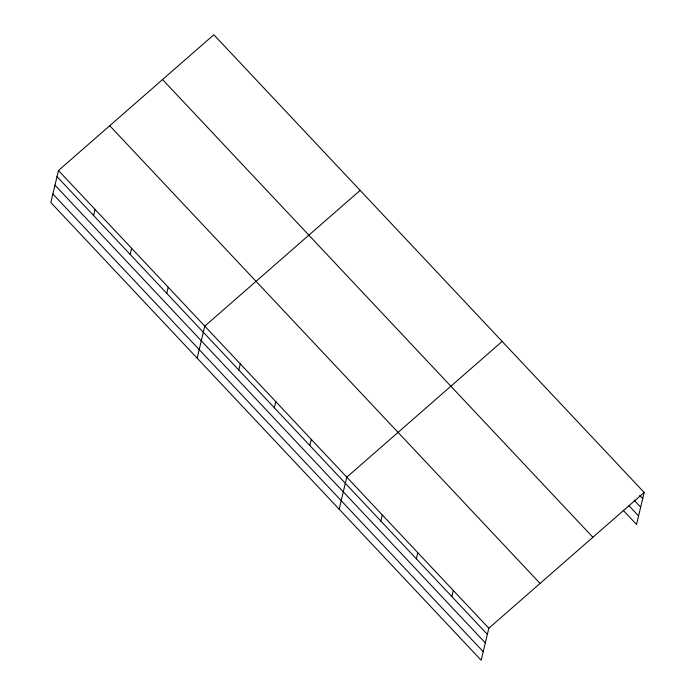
<?xml version="1.0" encoding="UTF-8"?>
<svg xmlns="http://www.w3.org/2000/svg" width="695" height="695" viewBox="0 0 695 695"><rect width="100%" height="100%" fill="white"/><g stroke="black" fill="none" stroke-linecap="round" stroke-linejoin="round"><path stroke-width="1.04" d="M58.467 170.51L50.839 202.532L481.183 660.25L488.811 628.228L644.161 492.468L213.817 34.75L58.467 170.51L488.811 628.228M93.59 215.537L95.05 209.421M130.174 254.44L131.624 248.323M166.748 293.342L168.207 287.226M197.154 358.16L204.782 326.137L360.132 190.378M238.828 370.018L240.288 363.902M274.334 407.774L275.793 401.658M309.84 445.538L311.299 439.422M339.169 509.2L346.796 477.187L502.146 341.419M380.843 521.059L382.302 514.943M416.348 558.823L417.808 552.707M451.854 596.588L453.305 590.472M644.161 492.468L636.533 524.49L623.215 510.33M639.747 495.439L642.701 498.584M634.005 500.053L640.668 507.133M628.949 505.717L638.566 515.942M162.552 79.551L592.896 537.27M109.732 125.708L540.076 583.426M57.007 176.626L487.351 634.344M54.974 185.174L485.319 642.892M52.881 193.983L483.216 651.702"/></g></svg>
